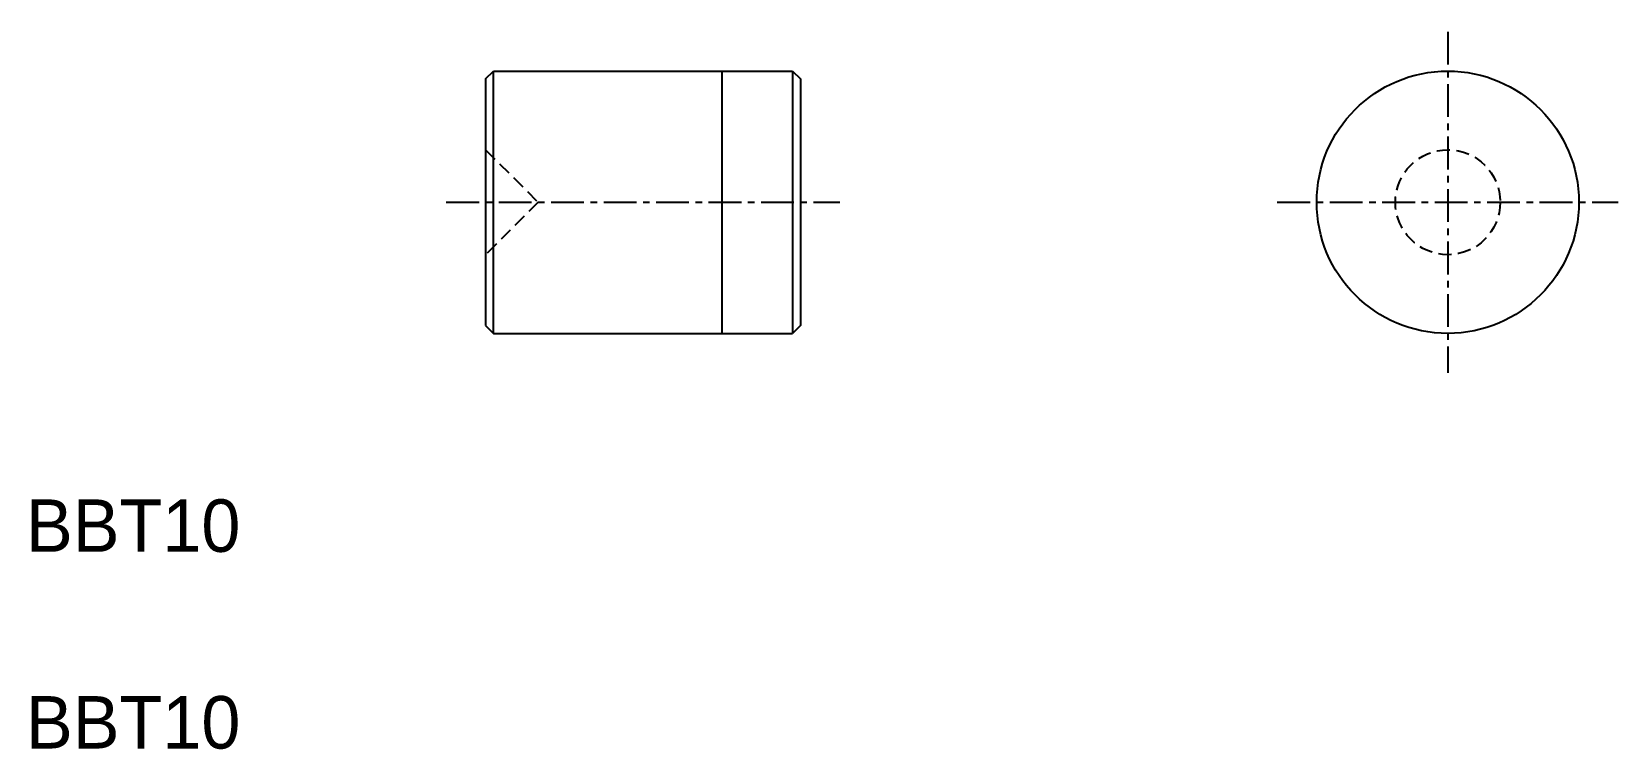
# Model space of a CAD drawing. Extents: x 95.3 to 155.8, y 129.6 to 157.
import ezdxf

# ---------------------------------------------------------------- set-up
doc = ezdxf.new("R2010")
doc.units = 0
doc.linetypes.add('CENTER', pattern=[2, 1.25, -0.25, 0.25, -0.25])
doc.linetypes.add('DASHED', pattern=[0.75, 0.5, -0.25])
doc.layers.get('0').update_dxf_attribs({"linetype": 'CONTINUOUS'})
doc.layers.add('CENTER', color=1, linetype='CENTER')

msp = doc.modelspace()

# ---------------------------------------------------------------- linework, layer by layer
at = {"color": 7, "linetype": 'CONTINUOUS'}
for p, q in [((112.583, 155.164), (112.883, 155.464)), ((112.583, 155.164), (112.583, 145.764)), ((112.883, 145.464), (112.883, 155.464)), ((112.883, 155.464), (124.283, 155.464)), ((121.583, 155.464), (121.583, 145.464)), ((124.283, 155.464), (124.583, 155.164)), ((124.283, 155.464), (124.283, 145.464)), ((124.583, 155.164), (124.583, 145.764)), ((112.583, 145.764), (112.883, 145.464)), ((112.883, 145.464), (124.283, 145.464)), ((124.583, 145.764), (124.283, 145.464))]:
    msp.add_line(p, q, dxfattribs=at)
at = {"color": 3, "linetype": 'DASHED'}
for p, q in [((112.583, 152.464), (114.583, 150.464)), ((114.583, 150.464), (112.583, 148.464))]:
    msp.add_line(p, q, dxfattribs=at)
at = {"color": 7, "linetype": 'CONTINUOUS'}
msp.add_circle((149.27, 150.464), 5, dxfattribs=at)
at = {"color": 3, "linetype": 'DASHED'}
msp.add_circle((149.27, 150.464), 2, dxfattribs=at)
at = {"layer": 'CENTER', "color": 1, "linetype": 'CENTER'}
for p, q in [((149.27, 156.964), (149.27, 143.964)), ((111.083, 150.464), (126.083, 150.464)), ((142.77, 150.464), (155.77, 150.464))]:
    msp.add_line(p, q, dxfattribs=at)

# ---------------------------------------------------------------- texts
at = {"color": 7, "linetype": 'CONTINUOUS'}
for p in [(95.055, 137.134), (95.055, 129.634)]:
    msp.add_text('BBT10', height=2, dxfattribs=at).set_placement(p)

doc.saveas('drawing.dxf')
